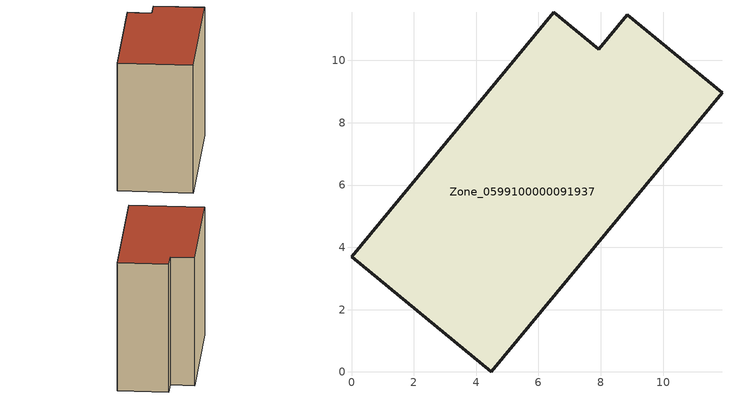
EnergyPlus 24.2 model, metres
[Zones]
Zone_0599100000091937
 floor ground (C_G): 0,3.69 6.49,11.55 7.94,10.36 8.85,11.46 11.89,8.96 4.49,0 z0
 wall outside (C_F): 6.49,11.55 0,3.69 4.49,0 11.89,8.96 8.85,11.46 7.94,10.36 6.49,11.55 z0:10.51
 roof outside (C_R): 11.89,8.96 8.85,11.46 7.94,10.36 6.49,11.55 0,3.69 4.49,0 z10.51
[BUILDING]
Pand.0599100000091937: North Axis=0; Terrain=City; Loads Convergence Tolerance Value=0.04; Temperature Convergence Tolerance Value=0.4; Solar Distribution=FullExterior; Maximum Number of Warmup Days=25; Minimum Number of Warmup Days=1
[Site:Location]
Rotterdam.The.Hague.AP_ZH_NLD Design_Conditions: Latitude=51.96; Longitude=4.45; Time Zone=1; Elevation=-4.5
[SITE:GROUNDTEMPERATURE:BUILDINGSURFACE]
18, 18, 18, 18, 18, 18, 18, 18, 18, 18, 18, 18
[MATERIAL] Thermal Absorptance=0.9; Solar Absorptance=0.7; Visible Absorptance=0.7
Name | Roughness | Thickness | Conductivity | Density | Specific Heat
G.TI.1946 | MediumSmooth | 0.15 | 1 | 540 | 1210
F.TI.1946 | Rough | 0.3 | 0.857143 | 1920 | 840
R.TI.1946 | MediumRough | 0.2 | 0.1 | 1500 | 1000
[CONSTRUCTION]
C_G: G.TI.1946
C_F: F.TI.1946
C_R: R.TI.1946
[ZONE]
Zone_0599100000091937: Type=1; Multiplier=1; Ceiling Height=Autocalculate; Volume=Autocalculate; Floor Area=autocalculate; Part of Total Floor Area=Yes
[ZONEINFILTRATION:DESIGNFLOWRATE]
Infil_Zone_0599100000091937: Zone or ZoneList or Space or SpaceList=Zone_0599100000091937; Schedule=AlwaysOn; Design Flow Rate Calculation Method=Flow/Area; Flow Rate per Floor Area=0.003; Constant Term Coefficient=1; Temperature Term Coefficient=0; Velocity Term Coefficient=0; Velocity Squared Term Coefficient=0
[HVACTEMPLATE:ZONE:IDEALLOADSAIRSYSTEM]
Zone_0599100000091937: Maximum Heating Supply Air Temperature=50; Minimum Cooling Supply Air Temperature=13; Maximum Heating Supply Air Humidity Ratio=0.0156; Minimum Cooling Supply Air Humidity Ratio=0.0077; Heating Limit=NoLimit; Cooling Limit=NoLimit; Dehumidification Control Type=ConstantSensibleHeatRatio; Cooling Sensible Heat Ratio=0.7; Dehumidification Setpoint=60; Humidification Control Type=None; Humidification Setpoint=30; Outdoor Air Method=None; Outdoor Air Flow Rate per Person=0.00944; Outdoor Air Flow Rate per Zone Floor Area=0; Outdoor Air Flow Rate per Zone=0; Demand Controlled Ventilation Type=None; Outdoor Air Economizer Type=NoEconomizer; Heat Recovery Type=None; Sensible Heat Recovery Effectiveness=0.7; Latent Heat Recovery Effectiveness=0.65
[ZONECONTROL:THERMOSTAT]
ThermostatControl_Zone_0599100000091937: Zone or ZoneList=Zone_0599100000091937; Control Type Schedule=DualSetpointControlType; Control 1=Thermostat_Zone_0599100000091937; Temperature Difference Between Cutout And Setpoint=0
[THERMOSTATSETPOINT:DUALSETPOINT]
Thermostat_Zone_0599100000091937: Heating Setpoint Temperature Schedule=HeatingSetpoint_Zone_0599100000091937; Cooling Setpoint Temperature Schedule=CoolingSetpoint_Zone_0599100000091937
[SCHEDULE:COMPACT]
HeatingSetpoint_Zone_0599100000091937: Through: 12/31, For: AllDays, Until: 24:00, 21
CoolingSetpoint_Zone_0599100000091937: Through: 12/31, For: AllDays, Until: 24:00, 24
DualSetpointControlType: Through: 12/31, For: AllDays, Until: 24:00, 4
AlwaysOn: Through: 12/31, For: AllDays, Until: 24:00, 1
